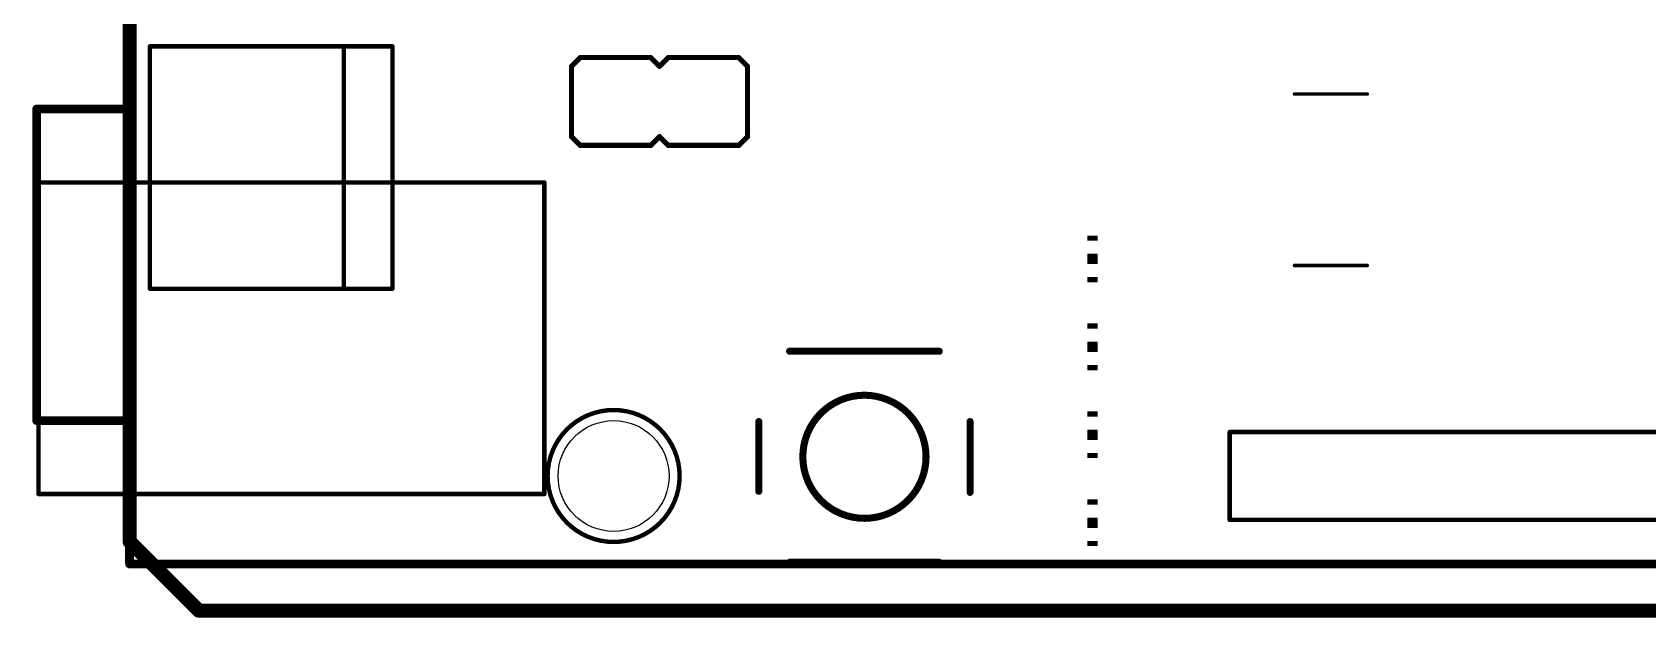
# Model space of a CAD drawing. Extents: x -3 to 102, y 0 to 80.
# Drawn here: x -2.81 to 43.81, y -0.2 to 16.7 of the extents above; entities that cross this region are included whole.
import ezdxf

# ---------------------------------------------------------------- set-up
doc = ezdxf.new("R2010")
doc.units = 0
for name, color, linetype in [('20', 7, 'CONTINUOUS'), ('21', 253, 'CONTINUOUS'), ('22', 253, 'CONTINUOUS')]:
    doc.layers.add(name, color=color, linetype=linetype)

# ---------------------------------------------------------------- blocks, each defined once
blk = doc.blocks.new('RECT')
blk.add_solid([(-0.5, -0.5), (0.5, -0.5), (-0.5, 0.5), (0.5, 0.5)])

msp = doc.modelspace()

# ---------------------------------------------------------------- linework, layer by layer
at = {"layer": '20', "const_width": 0.4064}
for points in [[(0, 78), (0, 2)], [(0, 2), (2, 0)], [(2, 0), (98, 0)]]:
    msp.add_lwpolyline(points, dxfattribs=at)
at = {"layer": '20', "const_width": 0.2032}
for points in [[(-0.1016, 2, 1), (0.1016, 2)], [(0.0718, 2.0718, 1), (-0.0718, 1.9282)], [(2, 0.1016, 1), (2, -0.1016)], [(1.9282, -0.0718, 1), (2.0718, 0.0718)]]:
    msp.add_lwpolyline(points, format="xyb", dxfattribs=at)
at = {"layer": '20'}
msp.add_circle((13.97, 3.89), 1.6, dxfattribs=at)
at = {"layer": '21'}
for points, const_width in [([(6.186, 16.299), (0.586, 16.299)], 0.127), ([(0.586, 16.299), (0.586, 9.299)], 0.127), ([(7.586, 16.299), (6.186, 16.299)], 0.127), ([(6.186, 9.299), (6.186, 16.299)], 0.127), ([(7.586, 9.299), (7.586, 16.299)], 0.127), ([(13.008, 15.976), (12.754, 15.722)], 0.1524), ([(13.008, 15.976), (15.04, 15.976)], 0.1524), ([(15.294, 15.722), (15.04, 15.976)], 0.1524), ([(15.294, 15.722), (15.548, 15.976)], 0.1524), ([(15.548, 15.976), (17.58, 15.976)], 0.1524), ([(17.834, 15.722), (17.58, 15.976)], 0.1524), ([(12.754, 15.722), (12.754, 13.69)], 0.1524), ([(17.834, 13.69), (17.834, 15.722)], 0.1524), ([(33.621, 14.921), (35.721, 14.921)], 0.1016), ([(13.008, 13.436), (12.754, 13.69)], 0.1524), ([(15.294, 13.69), (15.04, 13.436)], 0.1524), ([(15.294, 13.69), (15.548, 13.436)], 0.1524), ([(17.834, 13.69), (17.58, 13.436)], 0.1524), ([(13.008, 13.436), (15.04, 13.436)], 0.1524), ([(15.548, 13.436), (17.58, 13.436)], 0.1524), ([(-2.63, 3.37), (-2.63, 12.37)], 0.127), ([(-2.63, 12.37), (11.97, 12.37)], 0.127), ([(11.97, 12.37), (11.97, 3.37)], 0.127), ([(35.721, 9.971), (33.621, 9.971)], 0.1016), ([(0.586, 9.299), (6.186, 9.299)], 0.127), ([(6.186, 9.299), (7.586, 9.299)], 0.127), ([(23.368, 7.493), (19.05, 7.493)], 0.2032), ([(18.161, 3.447), (18.161, 5.461)], 0.2032), ([(24.257, 3.417), (24.257, 5.461)], 0.2032), ([(31.75, 5.16), (31.75, 2.62)], 0.127), ([(46.99, 5.16), (31.75, 5.16)], 0.127), ([(11.97, 3.37), (-2.63, 3.37)], 0.127), ([(31.75, 2.62), (46.99, 2.62)], 0.127), ([(19.05, 1.397), (23.368, 1.397)], 0.2032)]:
    msp.add_lwpolyline(points, dxfattribs=dict(at, const_width=const_width))
for points, const_width in [([(0.586, 16.3307, 1), (0.586, 16.2673)], 0.0635), ([(0.6178, 16.299, 1), (0.5543, 16.299)], 0.0635), ([(6.186, 16.3307, 1), (6.186, 16.2673)], 0.0635), ([(6.2177, 16.299, 1), (6.1543, 16.299)], 0.0635), ([(6.186, 16.2673, 1), (6.186, 16.3307)], 0.0635), ([(7.6178, 16.299, 1), (7.5543, 16.299)], 0.0635), ([(7.586, 16.2673, 1), (7.586, 16.3307)], 0.0635), ([(13.008, 16.0141, 1), (13.008, 15.9379)], 0.0762), ([(13.0349, 15.9491, 1), (12.9811, 16.0029)], 0.0762), ([(15.0669, 16.0029, 1), (15.0131, 15.9491)], 0.0762), ([(15.04, 15.9379, 1), (15.04, 16.0141)], 0.0762), ([(15.548, 16.0141, 1), (15.548, 15.9379)], 0.0762), ([(15.5749, 15.9491, 1), (15.5211, 16.0029)], 0.0762), ([(17.6069, 16.0029, 1), (17.5531, 15.9491)], 0.0762), ([(17.58, 15.9379, 1), (17.58, 16.0141)], 0.0762), ([(12.7921, 15.722, 1), (12.7159, 15.722)], 0.0762), ([(12.7271, 15.7489, 1), (12.7809, 15.6951)], 0.0762), ([(15.2671, 15.7489, 1), (15.3209, 15.6951)], 0.0762), ([(15.2671, 15.6951, 1), (15.3209, 15.7489)], 0.0762), ([(17.8721, 15.722, 1), (17.7959, 15.722)], 0.0762), ([(17.8071, 15.6951, 1), (17.8609, 15.7489)], 0.0762), ([(33.621, 14.9464, 1), (33.621, 14.8956)], 0.0508), ([(35.721, 14.8956, 1), (35.721, 14.9464)], 0.0508), ([(12.7159, 13.69, 1), (12.7921, 13.69)], 0.0762), ([(12.7809, 13.7169, 1), (12.7271, 13.6631)], 0.0762), ([(15.3209, 13.7169, 1), (15.2671, 13.6631)], 0.0762), ([(15.3209, 13.6631, 1), (15.2671, 13.7169)], 0.0762), ([(17.7959, 13.69, 1), (17.8721, 13.69)], 0.0762), ([(17.8609, 13.6631, 1), (17.8071, 13.7169)], 0.0762), ([(13.008, 13.4741, 1), (13.008, 13.3979)], 0.0762), ([(12.9811, 13.4091, 1), (13.0349, 13.4629)], 0.0762), ([(15.0131, 13.4629, 1), (15.0669, 13.4091)], 0.0762), ([(15.04, 13.3979, 1), (15.04, 13.4741)], 0.0762), ([(15.548, 13.4741, 1), (15.548, 13.3979)], 0.0762), ([(15.5211, 13.4091, 1), (15.5749, 13.4629)], 0.0762), ([(17.5531, 13.4629, 1), (17.6069, 13.4091)], 0.0762), ([(17.58, 13.3979, 1), (17.58, 13.4741)], 0.0762), ([(-2.5983, 12.37, 1), (-2.6618, 12.37)], 0.0635), ([(-2.63, 12.4018, 1), (-2.63, 12.3383)], 0.0635), ([(12.0018, 12.37, 1), (11.9383, 12.37)], 0.0635), ([(11.97, 12.3383, 1), (11.97, 12.4018)], 0.0635), ([(33.621, 9.9964, 1), (33.621, 9.9456)], 0.0508), ([(35.721, 9.9456, 1), (35.721, 9.9964)], 0.0508), ([(0.586, 9.3308, 1), (0.586, 9.2673)], 0.0635), ([(0.5543, 9.299, 1), (0.6178, 9.299)], 0.0635), ([(6.186, 9.3308, 1), (6.186, 9.2673)], 0.0635), ([(6.1543, 9.299, 1), (6.2177, 9.299)], 0.0635), ([(6.186, 9.2673, 1), (6.186, 9.3308)], 0.0635), ([(7.5543, 9.299, 1), (7.6178, 9.299)], 0.0635), ([(7.586, 9.2673, 1), (7.586, 9.3308)], 0.0635), ([(19.05, 7.5438, 1), (19.05, 7.4422)], 0.1016), ([(23.368, 7.4422, 1), (23.368, 7.5438)], 0.1016), ([(21.209, 2.667, 1), (21.209, 6.223, 1), (21.209, 2.667)], 0.2032), ([(13.97, 1.985, 1), (13.97, 5.795, 1), (13.97, 1.985)], 0.127), ([(18.2118, 5.461, 1), (18.1102, 5.461)], 0.1016), ([(24.3078, 5.461, 1), (24.2062, 5.461)], 0.1016), ([(31.7817, 5.16, 1), (31.7183, 5.16)], 0.0635), ([(31.75, 5.1917, 1), (31.75, 5.1283)], 0.0635), ([(-2.63, 3.4018, 1), (-2.63, 3.3382)], 0.0635), ([(-2.6618, 3.37, 1), (-2.5983, 3.37)], 0.0635), ([(11.9383, 3.37, 1), (12.0018, 3.37)], 0.0635), ([(11.97, 3.3382, 1), (11.97, 3.4018)], 0.0635), ([(18.1102, 3.447, 1), (18.2118, 3.447)], 0.1016), ([(24.2062, 3.417, 1), (24.3078, 3.417)], 0.1016), ([(31.75, 2.6518, 1), (31.75, 2.5882)], 0.0635), ([(31.7183, 2.62, 1), (31.7817, 2.62)], 0.0635), ([(19.05, 1.4478, 1), (19.05, 1.3462)], 0.1016), ([(23.368, 1.3462, 1), (23.368, 1.4478)], 0.1016)]:
    msp.add_lwpolyline(points, format="xyb", dxfattribs=dict(at, const_width=const_width))
at = {"layer": '22', "const_width": 0.254}
for points in [[(0, 32.99), (0, 1.35)], [(-2.68, 14.49), (-2.68, 5.49)], [(-2.68, 14.49), (-0.1, 14.49)], [(-2.68, 5.49), (-0.1, 5.49)], [(0, 1.35), (99.06, 1.35)]]:
    msp.add_lwpolyline(points, dxfattribs=at)
at = {"layer": '22', "const_width": 0.127}
for points in [[(-2.6165, 14.49, 1), (-2.7435, 14.49)], [(-2.68, 14.5535, 1), (-2.68, 14.4265)], [(-0.1, 14.4265, 1), (-0.1, 14.5535)], [(-2.68, 5.5535, 1), (-2.68, 5.4265)], [(-0.1, 5.4265, 1), (-0.1, 5.5535)], [(-2.7435, 5.49, 1), (-2.6165, 5.49)], [(0, 1.4135, 1), (0, 1.2865)], [(-0.0635, 1.35, 1), (0.0635, 1.35)]]:
    msp.add_lwpolyline(points, format="xyb", dxfattribs=at)

# ---------------------------------------------------------------- block references
at = {"layer": '21', "yscale": 0.3, "rotation": 90}
for p, xscale in [((27.79, 10.76), 0.15), ((27.79, 10.16), 0.3), ((27.79, 9.56), 0.15), ((27.79, 8.22), 0.15), ((27.79, 7.62), 0.3), ((27.79, 7.02), 0.15), ((27.79, 5.68), 0.15), ((27.79, 5.08), 0.3), ((27.79, 4.48), 0.15), ((27.79, 3.14), 0.15), ((27.79, 2.54), 0.3), ((27.79, 1.94), 0.15)]:
    msp.add_blockref('RECT', p, dxfattribs=dict(at, xscale=xscale))

doc.saveas('drawing.dxf')
